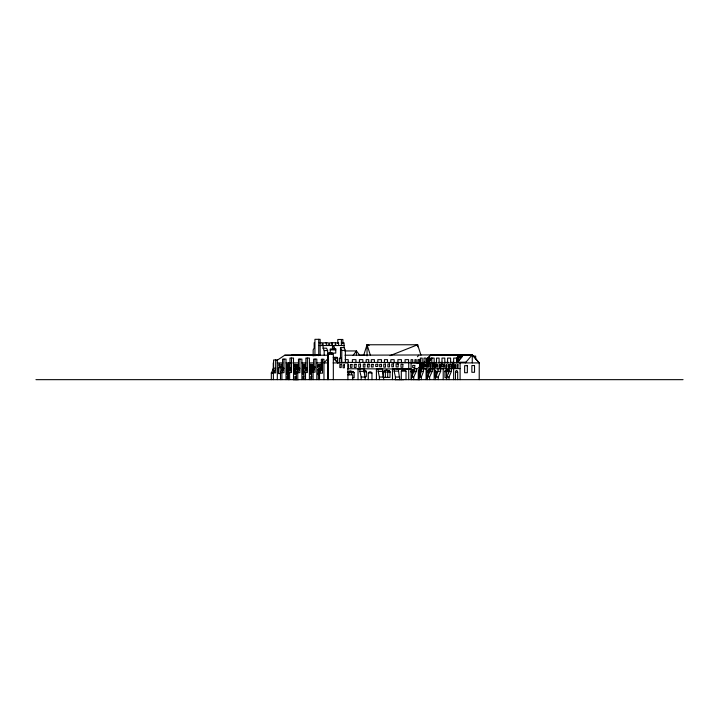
<?xml version="1.0" encoding="UTF-8"?>
<svg xmlns="http://www.w3.org/2000/svg" width="719" height="719" viewBox="0 0 719 719"><rect width="100%" height="100%" fill="white"/><g stroke="black" fill="none" stroke-linecap="round" stroke-linejoin="round"><path stroke-width="1.08" d="M383.281 377.403L389.986 377.403L389.986 372.056A1.276 1.141 -90 0 0 389.06 370.591A1.276 1.141 -90 0 0 387.748 371.624L387.676 377.403M363.724 355.195L367.041 344.761L417.631 344.761L420.957 355.195M311.66 379.659L311.66 372.19L313.619 366.924L315.057 366.924L313.107 372.19L313.107 379.659M419.285 379.659L419.285 377.017L421.487 371.292L421.487 368.631L426.07 368.631L426.07 379.659M421.343 379.659L421.343 377.017L423.545 371.292L423.545 368.631M446.751 379.659L446.751 377.017L449.123 371.292L449.123 368.631L460.097 368.631M449.06 379.659L449.06 377.017L451.433 371.292L451.433 368.631M435.561 379.659L435.561 377.017L437.97 371.292L437.97 368.631L443.21 368.631L443.21 379.659M438.239 379.659L438.239 377.017L440.639 371.292L440.639 368.631M288.13 379.659L288.13 372.55L289.991 368.191L291.492 368.191L289.631 372.55L289.631 379.659M304.011 379.659L304.011 372.55L305.872 368.191L307.373 368.191L305.512 372.55L305.512 379.659M411.511 379.659L411.511 377.017L414.144 371.292L416.346 371.292L416.346 368.631M413.713 379.659L413.713 377.017L416.346 371.292M427.392 379.659L427.392 377.017L430.025 371.292L432.236 371.292L432.236 368.631M429.603 379.659L429.603 377.017L432.236 371.292M273.382 379.659L273.382 372.9L274.442 370.609L272.465 370.653M280.473 379.659L280.473 372.658L282.576 368.191L282.576 359.114L286.018 359.114L286.018 379.659M296.363 379.659L296.363 372.658L298.466 368.191L298.466 359.114L301.899 359.114L301.899 379.659M277.327 379.659L277.327 359.94L273.597 359.94L273.597 368.191L271.324 373.116L273.382 372.9L275.665 368.191L273.597 368.191L272.465 370.546L274.523 370.546M427.005 362.915L427.005 359.644L427.76 358.26L431.984 358.26L429.09 362.133M457.077 357.972L457.823 356.579L462.047 356.579L458.578 361.235L457.077 361.235L457.077 357.972L462.047 356.579L457.823 361.235M318.364 379.659L318.364 373.17L321.348 367.93L321.348 359.284L323.963 359.284L323.963 379.659M353.083 355.393L356.435 350.944L359.779 355.393M426.268 360.147L430.483 355.222L472.275 354.791L479.24 362.915L479.222 379.659M465.319 362.915L472.266 354.791L479.222 362.915L417.038 362.915M429.872 360.587L431.984 358.26L427.005 359.644M328.224 358.305L323.963 362.915L328.026 362.915M417.424 356.759L418.844 355.222M424.803 361.378L423.383 362.915L418.8 362.736L424.309 362.673M426.223 359.842L430.483 355.222L472.266 354.791L472.266 362.915M429.854 360.255L431.984 358.26M460.627 357.909L462.047 356.579L460.061 357.136M276.788 360.552L284.724 355.222L317.528 355.114M390.04 355.653L417.631 344.761L417.631 346.765M415.51 345.435L417.631 344.761M359.284 355.294L364.875 355.06M271.405 372.945L273.382 372.9M417.388 362.655L419.59 362.628M426.511 362.646L430.915 362.583M426.358 362.583L436.253 362.484M438.455 362.457L442.85 362.412M445.052 362.394L448.35 362.358M450.552 362.331L453.851 362.304M456.053 362.277L465.948 362.178M419.528 362.915L419.528 368.901L450.525 368.631M293.388 379.677L295.895 379.659M296.12 379.677L298.619 379.659M319.218 342.729L322.148 342.729L322.148 345.533M325.41 342.729L328.286 342.729L328.286 345.533M341.363 342.846L344.095 342.846L344.095 347.601L345.381 350.369L345.381 362.412M319.218 345.533L344.095 345.533M340.491 358.673L340.491 347.601L344.095 347.601M326.354 345.533L326.354 342.846L323.074 342.846L323.074 348.185L326.534 348.185L327.639 350.566L327.639 355.06M330.246 349.847L335.764 349.955M340.491 347.601L341.777 350.369L345.381 350.369M323.074 348.185L324.179 350.566L327.639 350.566M344.635 350.944L356.435 350.944L356.435 355.15M329.257 354.045L331.531 354.045L331.531 352.93M331.675 354.045L333.328 354.045L333.328 379.659M472.275 354.791L345.012 355.222M291.653 355.105L317.546 355.105M284.724 355.222L327.756 355.222M473.21 356.112L475.672 356.112L475.672 359.41M333.526 357.361L337.364 357.361L337.364 362.691M335.476 358.089L337.535 358.089L337.535 362.915M333.787 359.644L334.533 359.644M345.129 359.644L348.23 359.644L348.23 362.502M415.663 362.502L341.777 362.412L341.777 350.369M417.496 362.502L420.04 362.502M420.579 362.736L394.174 362.736L394.174 359.644L390.83 359.644L390.83 362.502M277.327 362.915L282.828 362.915M286.018 362.915L290.539 362.915M292.75 362.915L298.277 362.915M301.899 362.915L305.89 362.915M309.395 362.915L313.385 362.915M316.818 362.915L321.815 362.915M333.095 362.915L347.888 362.915L347.888 379.659M442.778 364.272L440.81 364.272L440.81 366.771L442.778 366.771M421.792 364.47L420.327 364.47L420.327 367.526L421.792 367.526M298.457 364.569L297.738 364.569L297.738 367.085L298.457 367.085M425.459 364.605L424.075 364.605L424.075 366.618L425.459 366.618M450.112 364.506L448.108 364.506L448.108 367.085L450.112 367.085M452.772 364.605L450.876 364.605L450.876 366.96L452.772 366.96M440.558 364.686L438.976 364.686L438.976 367.391L440.558 367.391M424.003 364.83L421.999 364.83L421.999 367.418L424.003 367.418M427.796 365.054L425.639 365.054L425.639 366.87L427.796 366.87M430.825 367.301L429.953 367.301L429.953 364.263L430.825 364.263L430.762 367.301M418.332 367.409L419.249 367.409M280.158 367.634L280.158 373.574L278.478 373.574L278.478 367.634L281.857 367.634L281.857 370.6M321.348 367.93L322.507 367.93L319.542 373.17L319.524 379.659M282.576 368.191L283.987 368.191L281.884 372.658L281.884 379.659M298.466 368.191L299.877 368.191L297.774 372.658L297.774 379.659M419.528 368.901L420.336 368.901L420.336 375.354M298.268 369.072A5.815 2.687 -90 0 0 294.547 369.072L294.979 368.146L295.41 369.072A1.815 0.836 -90 0 1 296.246 367.256A1.815 0.836 -90 0 1 297.091 369.072A1.276 0.593 -90 0 1 297.675 367.795A1.276 0.593 -90 0 1 298.268 369.072L294.547 369.072L294.547 374.347L295.41 374.347L295.41 367.876M313.861 367.966A1.276 0.593 -90 0 0 312.972 369.072L310.437 369.072L310.437 374.347L311.291 374.347L311.291 367.876M321.321 369.881L318.086 369.881L318.086 374.626L319.074 374.626M394.147 368.784L394.147 371.121L398.524 371.121L399.8 379.659M401.31 379.659L401.31 371.157L406.01 371.157L406.01 379.659M359.913 368.793L359.913 371.363L364.093 371.363L365.378 379.659M378.167 368.883L378.167 371.363L382.526 371.363L383.775 379.659M421.487 371.292L423.545 371.292M437.97 371.292L440.639 371.292M449.123 371.292L451.433 371.292M418.871 376.855L418.871 371.588L420.049 371.588L420.049 376.855M434.761 371.588L435.93 371.588L435.93 376.855L434.761 376.855L434.761 371.588A1.267 0.584 -90 0 1 435.346 370.321A1.267 0.584 -90 0 1 435.93 371.588M449.51 371.651L444.971 371.651L444.971 377.709L446.427 377.709L446.427 370.06A7.576 3.505 -90 0 1 448.449 370.321A7.576 3.505 90 0 1 449.51 371.651A1.141 0.53 -90 0 0 448.98 370.51A1.141 0.53 -90 0 0 448.449 371.651A2.184 1.007 -90 0 0 447.434 369.467A2.184 1.007 -90 0 0 446.427 371.651A1.573 0.728 -90 0 0 445.699 370.087A1.573 0.728 -90 0 0 444.971 371.651A7.576 3.505 90 0 1 446.427 370.06M366.322 371.777L363.616 371.777A1.51 1.348 -90 0 1 364.973 370.267A1.51 1.348 -90 0 1 366.322 371.777L366.322 376.666L364.524 376.666M418.269 379.659L418.269 368.631L414.144 368.631L414.198 371.831A2.04 0.944 -90 0 0 413.254 369.8A2.04 0.944 -90 0 0 412.32 371.831A1.393 0.647 -90 0 0 411.672 370.438A1.393 0.647 -90 0 0 411.025 371.831L414.198 371.831A1.007 0.467 -90 0 1 414.548 370.869M438.141 371.714L436.577 371.714L436.577 376.684M311.66 372.19L315.057 372.19L315.057 359.114M455.469 379.659L455.469 372.262L457.67 372.262L457.67 379.659M288.13 372.55L291.492 372.55L291.492 358.053M304.011 372.55L307.373 372.55L307.373 358.053M280.473 372.658L283.987 372.658L283.987 359.114M296.363 372.658L299.877 372.658L299.877 359.114M368.263 379.659L368.263 372.963L371.966 372.963L371.966 379.659M318.364 373.17L322.507 373.17L322.507 359.284M347.852 374.824L352.714 374.824L352.714 379.659M303.876 376.226L303.076 376.226L303.076 379.021L303.876 379.021M311.713 376.343L310.761 376.343L310.761 379.659M359.913 371.363L361.199 377.035L365.378 377.035M378.167 371.363L379.407 377.035L383.775 377.035M394.147 371.121L395.423 377.035L399.8 377.035M411.511 377.017L413.713 377.017M419.285 377.017L421.343 377.017M427.392 377.017L429.603 377.017M435.561 377.017L438.239 377.017M446.751 377.017L449.06 377.017M352.4 377.727L354.161 377.727L354.161 372.694A5.995 5.366 -90 0 0 347.385 372.217M35.95 379.659L683.05 379.659M347.448 368.739L411.079 369.027L396.87 368.784M411.079 362.736L419.68 362.915L419.68 359.644L417.937 359.644L417.937 362.736M411.079 379.488L419.68 379.659M403.79 379.659L395.189 379.659M421.505 362.771L424.273 362.879M367.041 355.851L367.041 344.761L369.144 345.506M333.194 357.532L338.164 362.915M367.041 344.761L370.348 355.195M460.097 362.915L460.097 379.659M458.578 361.235L458.578 357.972L457.823 356.579L457.823 357.972M456.871 362.915L456.871 358.089L453.644 358.089L453.644 379.659M452.835 362.915L452.835 368.631M451.963 364.605L451.963 366.96M451.685 364.605L451.685 366.96M450.615 362.915L450.615 358.089L447.586 358.089L447.586 362.915M449.303 364.506L449.303 367.085M448.917 364.506L448.917 367.085M448.449 370.321L448.449 373.673M444.8 362.915L444.8 358.089L441.978 358.089L441.978 362.915M441.969 364.272L441.969 366.771M441.619 364.272L441.619 366.771M439.749 364.686L439.785 367.391M439.093 362.915L439.093 358.089L436.514 358.089L436.514 362.915M437.071 364.461L437.071 367.005M435.022 364.182L435.022 367.409M434.159 362.915L434.159 358.089L431.804 358.089L431.804 362.915M434.159 379.659L434.159 368.631L430.025 368.631L430.088 371.831L426.906 371.831L426.906 377.96M432.964 364.012L432.964 367.148M429.567 362.915L429.567 358.089L427.814 358.089L427.814 362.915M428.2 370.087L428.2 375.92M426.987 365.054L426.987 366.87M426.439 365.054L426.439 366.87M426.07 362.915L426.07 358.089L424.012 358.089L424.012 362.915M424.884 364.605L424.884 366.618M424.65 364.605L424.65 366.618M423.203 364.83L423.203 367.418M422.808 364.83L422.808 367.418M422.17 362.915L422.17 358.089L420.336 358.089L420.336 362.915M421.136 364.47L421.136 367.526M420.992 364.47L420.992 367.526M419.68 368.496L419.68 375.192M419.24 359.644L419.24 362.736M416.193 362.736L416.193 359.644L414.935 359.644L414.935 362.736M412.706 362.736L412.706 359.644L411.079 359.644L411.079 379.659M412.32 370.087L412.32 376.936M408.725 362.736L408.725 379.659M408.572 362.502L408.572 359.644L405.085 359.644L405.085 362.736M401.454 362.736L401.454 359.644L397.904 359.644L397.904 362.736M398.524 371.121L398.524 368.784L392.484 368.784L392.484 379.659M395.423 377.035L395.423 379.659M387.487 362.502L387.487 359.644L384.449 359.644L384.449 362.502M387.748 371.624A1.375 1.231 -90 0 0 386.328 370.24A1.375 1.231 -90 0 0 385.366 372.056L385.366 377.403M383.281 376.334L383.281 372.056A1.159 1.043 -90 0 1 384.323 370.896A1.159 1.043 -90 0 1 385.366 372.056M382.526 371.363L382.526 368.883L376.423 368.883L376.423 379.659M381.483 362.502L381.483 359.644L377.843 359.644L377.843 362.502M379.407 377.035L379.407 379.659M374.419 362.502L374.419 359.644L371.283 359.644L371.283 362.502M368.721 362.502L368.721 359.644L366.169 359.644L366.169 362.502M364.093 371.363L364.093 368.793L358.035 368.793L358.035 379.659M362.879 362.502L362.879 359.644L359.419 359.644L359.419 362.502M361.199 377.035L361.199 379.659M355.95 362.502L355.95 359.644L352.373 359.644L352.373 362.502M348.886 374.707L348.886 372.694A1.474 1.321 -90 0 1 350.198 371.22A1.474 1.321 -90 0 1 351.519 372.694L351.519 374.707M348.391 364.38L348.391 367.31M342.873 343.862L342.873 339.476L337.813 339.476L337.813 343.511M341.408 339.476L341.363 345.533M341.21 362.915L341.21 358.089L339.368 358.089L339.368 362.915M338.622 345.533L338.622 342.846L335.71 342.846L335.71 345.533M335.449 357.361L335.476 360.983M335.306 345.533L335.306 342.729L331.908 342.729L331.908 345.533M332.376 345.533L332.376 342.846L329.581 342.846L329.581 345.533M332.16 354.045L332.16 352.93L331.046 352.93L331.046 354.045M329.733 354.045L329.733 352.903L328.628 352.903L328.628 354.045M329.113 352.903L329.113 354.045L327.72 354.045L327.72 379.659M328.206 354.045L328.206 379.659M324.179 350.566L324.179 355.06M321.627 364.317L321.627 367.112M320.135 355.51L320.135 339.323L314.94 339.323L314.94 355.878M319.074 368.622L319.074 372.721M318.733 339.323L318.733 355.716M316.818 379.659L316.818 359.114L313.619 359.114L313.628 367.085M314.185 342.729L314.185 348.023L313.16 349.874L313.16 356.04M312.972 367.643L312.972 370.995M309.395 379.659L309.395 358.053L305.872 358.053L305.872 370.375M305.665 367.813L305.665 368.838L302.465 368.838L302.465 374.024L303.472 374.024L303.472 367.813M297.091 367.643L297.091 373.224M295.824 379.659L295.824 376.343L294.88 376.343L294.88 379.659M293.505 379.659L293.505 358.053L289.991 358.053L289.991 370.375M289.784 367.813L289.784 368.838L286.584 368.838L286.584 374.024L287.582 374.024L287.582 367.813M288.328 362.915L288.328 379.659M275.665 359.94L275.665 372.9L271.324 372.9L271.324 379.659M273.265 362.915L273.265 369.611M321.672 368.955A6.992 3.227 -90 0 0 318.086 369.881A1.061 0.494 -90 0 1 318.58 368.811A1.061 0.494 -90 0 1 319.074 369.881A2.624 1.213 -90 0 1 321.06 369.018M278.478 367.634A14.164 6.543 90 0 1 282.944 367.328M306.015 368.083A8.161 3.775 -90 0 0 302.465 368.838A1.627 0.755 -90 0 1 303.472 368.838A2.732 1.258 -90 0 1 304.568 367.454A2.732 1.258 -90 0 1 305.665 368.838A1.087 0.503 -90 0 1 305.917 367.894M321.465 369.126A1.061 0.494 -90 0 1 321.806 368.811M313.888 368.595A5.815 2.687 -90 0 0 310.437 369.072L310.869 368.146L311.291 369.072A1.815 0.836 -90 0 1 312.136 367.256A1.815 0.836 -90 0 1 312.972 369.072M430.429 370.761A5.95 2.75 90 0 0 426.906 371.831A1.393 0.647 -90 0 1 427.553 370.438A1.393 0.647 -90 0 1 428.2 371.831A2.04 0.944 -90 0 1 429.144 369.8A2.04 0.944 -90 0 1 430.088 371.831A1.007 0.467 -90 0 1 430.322 370.968M455.469 372.262A2.373 1.141 -90 0 1 456.574 370.519A2.373 1.141 -90 0 1 457.67 372.262M290.125 368.083A8.161 3.775 -90 0 0 286.584 368.838A1.627 0.755 -90 0 1 287.582 368.838A2.732 1.258 -90 0 1 288.678 367.454L288.732 364.272L289.389 364.272L289.389 367.454L288.732 367.454A2.732 1.258 -90 0 1 289.784 368.838A1.087 0.503 -90 0 1 290.152 367.786M418.871 371.588A1.267 0.584 -90 0 1 419.465 370.321A1.267 0.584 -90 0 1 420.049 371.588M411.025 371.831A5.95 2.75 90 0 1 414.539 370.761M401.31 371.157A3.694 3.307 -90 0 1 406.01 371.157M368.263 372.963A2.409 2.148 -90 0 1 371.966 372.963M351.519 372.694A1.69 1.51 -90 0 1 354.161 372.694L348.886 372.694A1.123 1.007 -90 0 0 347.619 371.606M335.764 348.94L330.246 348.94L330.246 353.101L335.764 353.101L335.764 348.94M458.219 358.808L457.437 358.808L457.437 360.507L458.219 360.507L458.219 358.808M428.156 360.489L427.374 360.489L427.374 362.178L428.156 362.178L428.156 360.489M393.437 363.886L391.819 363.886L391.819 366.816L393.437 366.816L393.437 363.886M279.673 364.021L278.747 364.021L278.747 366.025L279.673 366.025L279.673 364.021M389.5 363.976L387.874 363.976L387.874 366.924L389.5 366.924L389.5 363.976M398.2 364.039L396.097 364.039L396.097 366.951L398.2 366.951L398.2 364.039M433.054 364.012L432.155 364.012L432.155 367.148L433.054 367.148L433.054 364.012M360.516 364.12L358.772 364.12L358.772 367.265L360.516 367.265L360.516 364.12M364.928 364.111L363.275 364.111L363.275 367.103L364.928 367.103L364.928 364.111M369.126 364.102L367.463 364.102L367.463 367.094L369.126 367.094L369.126 364.102M385.465 364.066L383.766 364.066L383.766 367.139L385.465 367.139L385.465 364.066M428.74 364.093L427.895 364.093L427.895 367.05L428.74 367.05L428.74 364.093M435.139 364.182L434.213 364.182L434.213 367.409L435.139 367.409L435.139 364.182M282.19 364.299L280.985 364.299L280.985 365.908L282.19 365.908L282.19 364.299M287.672 364.335L286.845 364.335L286.845 367.22L287.672 367.22L287.672 364.335M303.553 364.335L302.735 364.335L302.735 367.22L303.553 367.22L303.553 364.335M305.269 364.272L304.622 364.272L304.622 367.454L305.269 367.454L305.269 364.272M356.076 364.29L354.323 364.29L354.323 367.454L356.076 367.454L356.076 364.29M373.143 364.326L371.355 364.326L371.355 366.969L373.143 366.969L373.143 364.326M377.727 364.236L375.722 364.236L375.722 366.483L377.727 366.483L377.727 364.236M381.492 364.308L379.722 364.308L379.722 366.771L381.492 366.771L381.492 364.308M402.865 364.344L400.986 364.344L400.986 367.247L402.865 367.247L402.865 364.344M295.257 364.362L294.475 364.362L294.475 367.112L295.257 367.112L295.257 364.362M311.147 364.362L310.356 364.362L310.356 367.112L311.147 367.112L311.147 364.362M320.207 364.479L319.281 364.479L319.281 367.094L320.207 367.094L320.207 364.479M341.201 364.497L339.844 364.497L339.844 367.58L341.201 367.58L341.201 364.497M351.977 364.461L350.369 364.461L350.369 367.364L351.977 367.364L351.977 364.461M437.44 364.461L436.262 364.461L436.262 367.005L437.44 367.005L437.44 364.461M444.423 364.38L443.605 364.38L443.605 367.247L444.423 367.247L444.423 364.38M296.785 364.497L296.057 364.497L296.057 367.067L296.785 367.067L296.785 364.497M312.675 364.497L311.938 364.497L311.938 367.067L312.675 367.067L312.675 364.497M455.612 364.596L454.696 364.596L454.696 367.67L455.612 367.67L455.612 364.596M458.021 364.785L457.068 364.785L457.068 367.975L458.021 367.975L458.021 364.785M318.436 364.884L317.609 364.884L317.609 367.184L318.436 367.184L318.436 364.884M344.392 364.83L343.098 364.83L343.098 367.804L344.392 367.804L344.392 364.83M446.589 364.901L445.753 364.901L445.753 367.849L446.589 367.849L446.589 364.901M414.764 365.441L412.706 365.441L412.706 367.634L414.764 367.634L414.764 365.441M474.531 365.549L471.871 365.549L471.871 372.289L474.531 372.289L474.531 365.549M467.359 365.674L464.627 365.674L464.627 372.73L467.359 372.73L467.359 365.674M389.986 372.056L383.281 372.056A4.665 4.17 -90 0 1 389.986 372.056M287.986 376.226L287.196 376.226L287.196 379.021L287.986 379.021L287.986 376.226M333.993 347.996A1.07 0.944 -90 0 0 333.571 346.216A1.07 0.944 -90 0 0 332.412 347.52A1.07 0.944 -90 0 0 333.993 347.996"/></g></svg>
